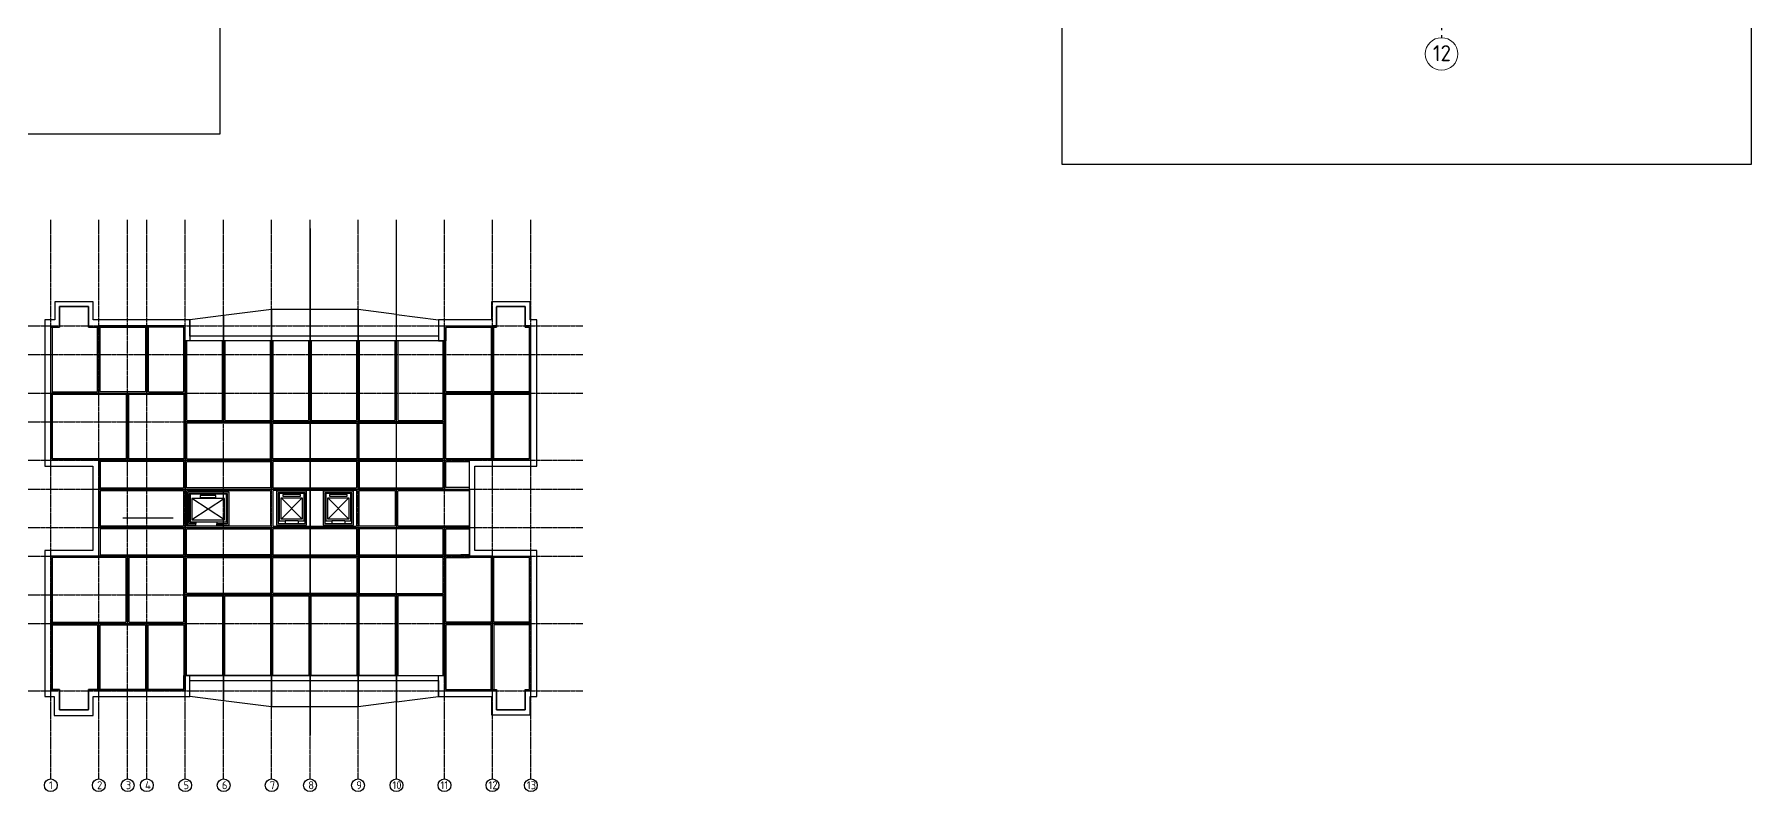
# Model space of a CAD drawing. Header units: millimetres. Extents: x -10163 to 1081624, y -5450 to 417560.
# Drawn here: x 395865 to 503182, y 3600 to 50926 of the extents above; entities that cross this region are included whole.
import ezdxf

# ---------------------------------------------------------------- set-up
doc = ezdxf.new("R2010")
doc.units = ezdxf.units.MM
for name, pattern in [('CENTER2', [28.575, 19.05, -3.175, 3.175, -3.175]), ('HIDDEN', [0.375, 0.25, -0.125]), ('Штрих-пунктир', [24, 20, -1.5, 1, -1.5])]:
    doc.linetypes.add(name, pattern=pattern)
for name, color, linetype in [('заливка стен', 41, 'Continuous'), ('Кровля', 92, 'Continuous'), ('Лестница', 7, 'Continuous'), ('ЛИФТ', 10, 'Continuous'), ('оси', 1, 'CENTER2'), ('Оси 2', 253, 'Continuous'), ('Панели', 210, 'Continuous'), ('Перегородки', 150, 'Continuous'), ('Стены1', 120, 'Continuous'), ('Фундамент', 30, 'Continuous'), ('图框_标题栏属性', 1, 'Continuous')]:
    doc.layers.add(name, color=color, linetype=linetype)
doc.styles.add('ГОСТ', font='GOST Common.ttf', dxfattribs={"height": 400})

# ---------------------------------------------------------------- blocks, each defined once
blk = doc.blocks.new('АР_Лифт_1.5')
for p, q in [((0, 0), (0, 1550)), ((0, 1550), (1700, 1550)), ((1700, 1550), (1700, 1190)), ((1700, 1190), (1872, 1190)), ((1700, 0), (0, 0)), ((1700, 370), (1700, 0)), ((1700, 370), (1883, 370))]:
    blk.add_line(p, q)
at = {"linetype": 'ByBlock', "lineweight": -2}
for points in [[(70, 1330), (170, 1330), (170, 220), (70, 220)], [(270, 120), (1610, 120), (1610, 1430), (270, 1430)]]:
    blk.add_lwpolyline(points, close=True, dxfattribs=at)
for points in [[(1610, 1430), (270, 120)], [(1610, 120), (270, 1430)]]:
    blk.add_lwpolyline(points, dxfattribs=at)
blk.add_lwpolyline([(1700, 370), (1700, 1190)])

msp = doc.modelspace()

# ---------------------------------------------------------------- hatches: boundary and pattern name
at = {"layer": 'Лестница'}
h = msp.add_hatch(color=256, dxfattribs=at)
h.dxf.hatch_style = 1
h.paths.add_polyline_path([(408010, 22330), (407693.24, 22330), (407693.24, 22230), (407910, 22230), (407910, 20333.353), (407693.24, 20333.353), (407693.24, 20233.353), (408010, 20233.353)])
h.paths.add_polyline_path([(407693.24, 22330), (405450, 22330), (405450, 20250), (405960, 20250), (405960, 20350), (405550, 20350), (405550, 22230), (407693.24, 22230)])
h = msp.add_hatch(color=256, dxfattribs=at)
h.dxf.hatch_style = 1
h.paths.add_polyline_path([(412880, 22380), (411000, 22380), (411000, 20260), (412880, 20260)])
h.paths.add_polyline_path([(412780, 22280), (412780, 20360), (411100, 20360), (411100, 22280)], flags=16)
h = msp.add_hatch(color=256, dxfattribs=at)
h.dxf.hatch_style = 1
h.paths.add_polyline_path([(415800, 22380), (413920, 22380), (413920, 20260), (415800, 20260)])
h.paths.add_polyline_path([(415700, 22280), (415700, 20360), (414020, 20360), (414020, 22280)], flags=16)
h = msp.add_hatch(color=256, dxfattribs=at)
h.dxf.hatch_style = 1
h.paths.add_polyline_path([(407693.24, 20333.353), (407263.138, 20333.353), (407263.138, 20233.353), (407693.24, 20233.353)])

# ---------------------------------------------------------------- linework, layer by layer
at = {"ltscale": 10}
msp.add_lwpolyline([(460075.002, 42817.269), (503181.543, 42817.269), (503181.543, 119433.344), (460075.002, 119433.344)], close=True, dxfattribs=at)
at = {"layer": 'заливка стен'}
msp.add_lwpolyline([(350980, 44700), (407480.239, 44700), (407480.239, 116142.706), (350980, 116142.706)], close=True, dxfattribs=at)
at = {"layer": 'Кровля', "const_width": 100}
msp.add_lwpolyline([(413093.24, 38810), (413093.24, 7110)], dxfattribs=at)
at = {"layer": 'Лестница'}
for p, q in [((401390, 20715), (404530, 20715)), ((405960, 20250), (405960, 20350)), ((407263.138, 20233.353), (407263.138, 20333.353))]:
    msp.add_line(p, q, dxfattribs=at)
for points in [[(405960, 20250), (405450, 20250), (405450, 22330), (408010, 22330), (408010, 20233.353), (407263.138, 20233.353)], [(405960, 20350), (405550, 20350), (405550, 22230), (407910, 22230), (407910, 20333.353), (407263.138, 20333.353)]]:
    msp.add_lwpolyline(points, dxfattribs=at)
for points in [[(411000, 20260), (412880, 20260), (412880, 22380), (411000, 22380)], [(411100, 20360), (412780, 20360), (412780, 22280), (411100, 22280)], [(413920, 20260), (415800, 20260), (415800, 22380), (413920, 22380)], [(414020, 20360), (415700, 20360), (415700, 22280), (414020, 22280)]]:
    msp.add_lwpolyline(points, close=True, dxfattribs=at)
at = {"layer": 'ЛИФТ'}
for p, q in [((407745.927, 20583.325), (405699.015, 21909.591)), ((407745.927, 21909.591), (405699.015, 20583.325)), ((405960, 20467.995), (405960, 20350)), ((407263.138, 20467.995), (407263.138, 20333.353))]:
    msp.add_line(p, q, dxfattribs=at)
for points in [[(405592.795, 22194.247), (405592.795, 20467.995), (407871.789, 20467.995), (407871.789, 22194.247)], [(407745.927, 20583.325), (407745.927, 21909.591), (405699.015, 21909.591), (405699.015, 20583.325)], [(407212.873, 21981.728), (407212.873, 22103.806), (406231.36, 22103.806), (406231.36, 21981.728)]]:
    msp.add_lwpolyline(points, close=True, dxfattribs=at)
at = {"layer": 'оси', "ltscale": 100}
msp.add_line((483800.637, 62306.879), (483800.637, 50718.026), dxfattribs=at)
at = {"layer": 'Оси 2', "linetype": 'Штрих-пунктир'}
for p, q in [((396893.24, 4400), (396893.24, 39332.696)), ((399893.24, 4400), (399893.24, 39332.696)), ((401693.24, 4400), (401693.24, 39332.696)), ((402893.24, 4400), (402893.24, 39332.696)), ((405293.24, 4400), (405293.24, 39332.696)), ((407693.24, 4400), (407693.24, 39332.696)), ((410693.24, 4400), (410693.24, 39332.696)), ((413093.24, 4400), (413093.24, 39332.696)), ((416093.24, 4400), (416093.24, 39332.696)), ((421493.24, 4400), (421493.24, 39332.696)), ((424493.24, 4400), (424493.24, 39332.696)), ((426893.24, 4400), (426893.24, 39332.696)), ((396893.24, 4400), (396893.24, 35410)), ((399893.24, 4400), (399893.24, 35410)), ((401693.24, 4400), (401693.24, 35410)), ((402893.24, 4400), (402893.24, 35410)), ((405293.24, 4400), (405293.24, 35410)), ((407693.24, 4400), (407693.24, 35410)), ((410693.24, 4400), (410693.24, 35410)), ((413093.24, 4400), (413093.24, 35410)), ((416093.24, 4400), (416093.24, 35410)), ((421493.24, 4400), (421493.24, 35410)), ((424493.24, 4400), (424493.24, 35410)), ((426893.24, 4400), (426893.24, 35410)), ((393720, 32710), (430140, 32710)), ((393720, 32710), (430140, 32710)), ((393720, 30910), (430140, 30910)), ((393720, 30910), (430140, 30910)), ((393720, 28510), (430140, 28510)), ((393720, 28510), (430140, 28510)), ((393720, 26710), (421573.24, 26710)), ((393720, 26710), (421573.24, 26710)), ((393720, 24310), (430140, 24310)), ((393720, 24310), (430140, 24310)), ((393720, 22510), (430140, 22510)), ((393720, 22510), (430140, 22510)), ((393720, 20110), (430140, 20110)), ((393720, 20110), (430140, 20110)), ((393720, 18310), (430140, 18310)), ((393720, 18310), (430140, 18310)), ((393720, 15910), (421573.24, 15910)), ((393720, 15910), (421573.24, 15910)), ((393720, 14110), (430140, 14110)), ((393720, 14110), (430140, 14110)), ((393720, 9910), (430140, 9910)), ((393720, 9910), (430140, 9910))]:
    msp.add_line(p, q, dxfattribs=at)
at = {"layer": 'Оси 2', "linetype": 'Continuous'}
for q in [(418493.24, 39332.696), (418493.24, 35410)]:
    msp.add_line((418493.24, 4400), q, dxfattribs=at)
at = {"layer": 'Оси 2'}
for centre in [(396893.24, 4000), (396893.24, 4000), (399893.24, 4000), (401693.24, 4000), (402893.24, 4000), (405293.24, 4000), (407693.24, 4000), (410693.24, 4000), (413093.24, 4000), (416093.24, 4000), (418493.24, 4000), (421493.24, 4000), (424493.24, 4000), (426893.24, 4000)]:
    msp.add_circle(centre, 400, dxfattribs=at)
at = {"layer": 'Панели', "linetype": 'Continuous'}
for p, q in [((397443.24, 32630), (397443.24, 33910)), ((397443.24, 33910), (399243.24, 33910)), ((399243.24, 33910), (399243.24, 32630)), ((407693.24, 33346.311), (405583.24, 33080)), ((410693.24, 33724.951), (407693.24, 33346.311)), ((407693.24, 26710), (407693.24, 33346.311)), ((407693.24, 33346.311), (407693.24, 26710)), ((410693.24, 26710), (410693.24, 33724.951)), ((418493.24, 33417.221), (416093.24, 33724.951)), ((416093.24, 33724.951), (416093.24, 26710)), ((418493.24, 26710), (418493.24, 33417.221)), ((418493.24, 26710), (418493.24, 33417.221)), ((418493.24, 33417.221), (421123.24, 33080)), ((426543.24, 33910), (424743.24, 33910)), ((424743.24, 33910), (424743.24, 32710)), ((426543.24, 32710), (426543.24, 33910)), ((396893.24, 28510), (396893.24, 32630)), ((396893.24, 32630), (397443.24, 32630)), ((399243.24, 32630), (399813.24, 32630)), ((399813.24, 32630), (399893.24, 32630)), ((399893.24, 32630), (399893.24, 28510)), ((405583.24, 33080), (405583.24, 31765.049)), ((421123.24, 33080), (421123.24, 31765.049)), ((424743.24, 32710), (424493.24, 32710)), ((426893.24, 32710), (426543.24, 32710)), ((426893.24, 31299.804), (426893.24, 32710)), ((405583.24, 31765.049), (405293.24, 31765.049)), ((405293.24, 31765.049), (405293.24, 26710)), ((421123.24, 31765.049), (421493.24, 31765.049)), ((421493.24, 31765.049), (421493.24, 26710)), ((426893.24, 28510), (426893.24, 31299.804)), ((426893.24, 31299.804), (426893.24, 31299.804)), ((405293.24, 26710), (407693.24, 26710)), ((407693.24, 26710), (410693.24, 26710)), ((416093.24, 26710), (418493.24, 26710)), ((418493.24, 26710), (421493.24, 26710)), ((421493.24, 26710), (418493.24, 26710)), ((405293.24, 10854.951), (405293.24, 15910)), ((405293.24, 15910), (407693.24, 15910)), ((407693.24, 15910), (407693.24, 9273.689)), ((407693.24, 9273.689), (407693.24, 15910)), ((407693.24, 15910), (410693.24, 15910)), ((410693.24, 15910), (410693.24, 8895.049)), ((416093.24, 8895.049), (416093.24, 15910)), ((416093.24, 15910), (418493.24, 15910)), ((418493.24, 15910), (418493.24, 9202.779)), ((418493.24, 15910), (421493.24, 15910)), ((418493.24, 15910), (418493.24, 9202.779)), ((421493.24, 15910), (418493.24, 15910)), ((421493.24, 10854.951), (421493.24, 15910)), ((396893.24, 14110), (396893.24, 9990)), ((399893.24, 9990), (399893.24, 14110)), ((426893.24, 14110), (426893.24, 11320.196)), ((405583.24, 10854.951), (405293.24, 10854.951)), ((405583.24, 9540), (405583.24, 10854.951)), ((421123.24, 9540), (421123.24, 10854.951)), ((421123.24, 10854.951), (421493.24, 10854.951)), ((426893.24, 11320.196), (426893.24, 11320.196)), ((426893.24, 11320.196), (426893.24, 9910)), ((396893.24, 9990), (397443.24, 9990)), ((397443.24, 9990), (397443.24, 8710)), ((399243.24, 8710), (399243.24, 9990)), ((399243.24, 9990), (399813.24, 9990)), ((399813.24, 9990), (399893.24, 9990)), ((424743.24, 9910), (424493.24, 9910)), ((424743.24, 8710), (424743.24, 9910)), ((426893.24, 9910), (426543.24, 9910)), ((426543.24, 9910), (426543.24, 8710)), ((397443.24, 8710), (399243.24, 8710)), ((407693.24, 9273.689), (405583.24, 9540)), ((410693.24, 8895.049), (407693.24, 9273.689)), ((418493.24, 9202.779), (416093.24, 8895.049)), ((418493.24, 9202.779), (421123.24, 9540)), ((426543.24, 8710), (424743.24, 8710))]:
    msp.add_line(p, q, dxfattribs=at)
for points in [[(413093.24, 26710), (413093.24, 33724.951), (410693.24, 33724.951), (410693.24, 26710)], [(416093.24, 26710), (416093.24, 33724.951), (413093.24, 33724.951), (413093.24, 26710)], [(399893.24, 32710), (399893.24, 28510), (402893.24, 28510), (402893.24, 32710)], [(405293.24, 28510), (405293.24, 32710), (402893.24, 32710), (402893.24, 28510)], [(421493.24, 28510), (421493.24, 32710), (424493.24, 32710), (424493.24, 28510)], [(396893.24, 24310), (396893.24, 28510), (401693.24, 28510), (401693.24, 24310)], [(401693.24, 24310), (401693.24, 28510), (405293.24, 28510), (405293.24, 24310)], [(421493.24, 24310), (421493.24, 28510), (424493.24, 28510), (424493.24, 24310)], [(426893.24, 24310), (426893.24, 28510), (424493.24, 28510), (424493.24, 24310)], [(405293.24, 26710), (405293.24, 24310), (410693.24, 24310), (410693.24, 26710)], [(410693.24, 26710), (410693.24, 24310), (416093.24, 24310), (416093.24, 26710)], [(416093.24, 26710), (416093.24, 24310), (421493.24, 24310), (421493.24, 26710)], [(399893.24, 24310), (399893.24, 22510), (405293.24, 22510), (405293.24, 24310)], [(405293.24, 24310), (405293.24, 22510), (410693.24, 22510), (410693.24, 24310)], [(410693.24, 24310), (410693.24, 22510), (416093.24, 22510), (416093.24, 24310)], [(416093.24, 24310), (416093.24, 22510), (421493.24, 22510), (421493.24, 24310)], [(421493.24, 24310), (421493.24, 22510), (423050, 22510), (423050, 24310)], [(399893.24, 20110), (399893.24, 22510), (405293.24, 22510), (405293.24, 20110)], [(418493.24, 20110), (418493.24, 22510), (423050, 22510), (423050, 20110)], [(399893.24, 18310), (399893.24, 20110), (405293.24, 20110), (405293.24, 18310)], [(405293.24, 18310), (405293.24, 20110), (410693.24, 20110), (410693.24, 18310)], [(410693.24, 18310), (410693.24, 20110), (416093.24, 20110), (416093.24, 18310)], [(416093.24, 18310), (416093.24, 20110), (421493.24, 20110), (421493.24, 18310)], [(421493.24, 18310), (421493.24, 20110), (423050, 20110), (423050, 18310)], [(396893.24, 18310), (396893.24, 14110), (401693.24, 14110), (401693.24, 18310)], [(401693.24, 18310), (401693.24, 14110), (405293.24, 14110), (405293.24, 18310)], [(405293.24, 15910), (405293.24, 18310), (410693.24, 18310), (410693.24, 15910)], [(410693.24, 15910), (410693.24, 18310), (416093.24, 18310), (416093.24, 15910)], [(416093.24, 15910), (416093.24, 18310), (421493.24, 18310), (421493.24, 15910)], [(421493.24, 18310), (421493.24, 14110), (424493.24, 14110), (424493.24, 18310)], [(426893.24, 18310), (426893.24, 14110), (424493.24, 14110), (424493.24, 18310)], [(413093.24, 15910), (413093.24, 8895.049), (410693.24, 8895.049), (410693.24, 15910)], [(416093.24, 15910), (416093.24, 8895.049), (413093.24, 8895.049), (413093.24, 15910)], [(399893.24, 9910), (399893.24, 14110), (402893.24, 14110), (402893.24, 9910)], [(405293.24, 14110), (405293.24, 9910), (402893.24, 9910), (402893.24, 14110)], [(421493.24, 14110), (421493.24, 9910), (424493.24, 9910), (424493.24, 14110)]]:
    msp.add_lwpolyline(points, close=True, dxfattribs=at)
at = {"layer": 'Перегородки', "linetype": 'HIDDEN', "ltscale": 10}
for points in [[(396973.24, 28590), (399813.24, 28590), (399813.24, 32630), (399243.24, 32630), (399243.24, 33910), (397443.24, 33910), (397443.24, 32630), (396973.24, 32630), (396973.24, 28590)], [(424573.24, 28590), (424573.24, 32630), (424743.24, 32630), (424743.24, 33910), (426543.24, 33910), (426543.24, 32630), (426813.24, 32630), (426813.24, 28590), (424573.24, 28590)], [(421573.24, 28590), (421573.24, 32630), (424413.24, 32630), (424413.24, 28590), (421573.24, 28590)], [(405373.24, 22596.867), (405373.24, 24230), (410613.24, 24230), (410613.24, 22596.867), (405373.24, 22596.867)], [(416013.24, 24230), (410773.24, 24230), (410773.24, 22596.867), (416013.24, 22590), (416013.24, 24230)], [(421412.409, 22596.841), (421413.24, 24230), (416173.24, 24230), (416173.24, 22596.867), (421412.408, 22594.203)], [(423050, 22597.368), (421573.24, 22597.368), (421573.24, 24230), (423050, 24230)], [(405190, 22430), (405190, 20190), (399973.24, 20190), (399973.24, 22430), (405190, 22430)], [(410613.24, 22430), (410613.24, 20190), (405370, 20190), (405370, 22430), (410613.24, 22430)], [(410773.24, 20190), (416013.24, 20190), (416013.24, 22430), (410773.24, 22430), (410773.24, 20190)], [(418413.24, 22430), (418413.24, 20190), (416173.24, 20190), (416173.24, 22430), (418413.24, 22430)], [(423050, 20190), (418573.24, 20190), (418573.24, 22430), (423050, 22430)], [(410613.24, 18390), (405373.24, 18390), (405373.24, 20023.133), (410613.24, 20020.829), (410613.24, 18387.696)], [(416013.24, 20020.829), (410773.24, 20030), (410773.24, 18390), (416013.24, 18390), (416013.24, 20030)], [(421413.24, 20020.829), (416173.24, 20020.829), (416173.24, 18390), (421413.24, 18390), (421413.24, 20020.829)], [(423050, 18390), (421573.24, 18387.696), (421573.24, 20020.829), (423050, 20022.632)], [(424413.24, 18230), (424413.24, 14190), (421573.24, 14190), (421573.24, 18230), (423050, 18230)], [(426813.24, 14190), (424573.24, 14190), (424573.24, 18230)], [(399243.24, 9990), (399243.24, 8710), (397443.24, 8710), (397443.24, 9990), (396973.24, 9990), (396973.24, 14030), (399813.24, 14030), (399813.24, 9990), (399243.24, 9990)], [(424413.24, 9990), (424413.24, 14030), (421573.24, 14030), (421573.24, 10854.951)], [(426813.24, 14030), (424573.24, 14030), (424573.24, 9990)]]:
    msp.add_lwpolyline(points, dxfattribs=at)
for points in [[(399973.24, 28590), (399973.24, 32630), (402813.24, 32630), (402813.24, 28590)], [(402973.24, 32630), (402973.24, 28590), (405213.24, 28590), (405213.24, 32630)], [(405373.24, 31765.049), (405373.24, 26790), (407613.24, 26790), (407613.24, 31765.049)], [(407773.24, 31765.049), (407773.24, 26790), (410613.24, 26790), (410613.24, 31765.049)], [(410773.24, 31765.049), (410773.24, 26790), (413013.24, 26790), (413013.24, 31765.049)], [(413173.24, 31765.049), (413173.24, 26790), (416013.24, 26790), (416013.24, 31765.049)], [(416173.24, 31765.049), (416173.24, 26790), (418413.24, 26790), (418413.24, 31765.049)], [(418573.24, 31765.049), (418573.24, 26790), (421413.24, 26790), (421413.24, 31765.049)], [(396973.24, 24390), (396973.24, 28430), (401613.24, 28430), (401613.24, 24390)], [(401773.24, 24390), (401773.24, 28430), (405213.24, 28430), (405213.24, 24390)], [(424413.24, 28430), (424413.24, 24390), (421573.24, 24390), (421573.24, 28430)], [(424573.24, 24390), (424573.24, 28430), (426813.24, 28430), (426813.24, 24390)], [(410613.24, 24390), (410613.24, 26630), (405373.24, 26630), (405373.24, 24390)], [(416013.24, 26630), (416013.24, 24390), (410773.24, 24390), (410773.24, 26630)], [(421413.24, 26630), (421413.24, 24390), (416173.24, 24390), (416173.24, 26630)], [(399973.24, 24230), (399973.24, 22596.867), (405213.24, 22596.867), (405213.24, 24230)], [(399973.24, 20030.07), (399973.24, 18390), (405213.24, 18390), (405213.24, 20030.07)], [(396973.24, 18230), (396973.24, 14190), (401613.24, 14190), (401613.24, 18230)], [(401773.24, 18230), (401773.24, 14190), (405213.24, 14190), (405213.24, 18230)], [(410613.24, 18230), (410613.24, 15990), (405373.24, 15990), (405373.24, 18230)], [(416013.24, 18230), (416013.24, 15990), (410773.24, 15990), (410773.24, 18230)], [(421413.24, 15990), (421413.24, 18230), (416173.24, 18230), (416173.24, 15990)], [(407613.24, 15830), (407613.24, 10854.951), (405373.24, 10854.951), (405373.24, 15830)], [(410613.24, 15830), (410613.24, 10854.951), (407773.24, 10854.951), (407773.24, 15830)], [(413013.24, 15830), (413013.24, 10854.951), (410773.24, 10854.951), (410773.24, 15830)], [(416013.24, 15830), (416013.24, 10854.951), (413173.24, 10854.951), (413173.24, 15830)], [(418413.24, 15830), (418413.24, 10854.951), (416173.24, 10854.951), (416173.24, 15830)], [(421413.24, 10854.951), (421413.24, 15830), (418573.24, 15830), (418573.24, 10854.951)], [(402813.24, 14030), (402813.24, 9990), (399973.24, 9990), (399973.24, 14030)], [(405213.24, 14030), (405213.24, 9990), (402973.24, 9990), (402973.24, 14030)]]:
    msp.add_lwpolyline(points, close=True, dxfattribs=at)
at = {"layer": 'Стены1'}
for points in [[(427263.24, 9540), (427263.24, 18680), (423400, 18680), (423400, 23940), (427263.24, 23940), (427263.24, 33080), (426843.24, 33080), (426843.24, 34210), (424443.24, 34210), (424443.24, 33080), (421123.24, 33080), (421123.24, 32065.049), (405583.24, 32065.049), (405583.24, 33080), (399543.24, 33080), (399543.24, 34210), (397143.24, 34210), (397143.24, 33080), (396523.24, 33080), (396523.24, 23940), (399523.24, 23940), (399523.24, 18680), (396523.24, 18680), (396523.24, 9540), (397093.24, 9540), (397093.24, 8360), (399543.24, 8360), (399543.24, 9540), (405583.24, 9540), (405583.24, 10554.951), (421123.24, 10554.951), (421123.24, 9540), (424443.24, 9540), (424443.24, 8410), (426843.24, 8410), (426843.24, 9540), (427263.24, 9540)], [(426543.24, 8710), (426543.24, 9990), (426813.24, 9990), (426813.24, 18230), (423050, 18230), (423050, 24390), (426813.24, 24390), (426813.24, 32630), (426543.24, 32630), (426543.24, 33910), (424743.24, 33910), (424743.24, 32630), (421573.24, 32630), (421573.24, 31765.049), (405213.24, 31770), (405213.24, 32630), (399243.24, 32630), (399243.24, 33910), (397443.24, 33910), (397443.24, 32630), (396973.24, 32630), (396973.24, 24390), (399973.24, 24390), (399973.24, 18230), (396973.24, 18230), (396973.24, 9990), (397443.24, 9990), (397443.24, 8710), (399243.24, 8710), (399243.24, 9990), (405213.24, 9990), (405213.24, 10854.951), (421573.24, 10854.951), (421573.24, 9990), (424743.24, 9990), (424743.24, 8710), (426543.24, 8710)]]:
    msp.add_lwpolyline(points, dxfattribs=at)
at = {"layer": '图框_标题栏属性', "color": 0, "lineweight": 18}
msp.add_circle((483800.637, 49700.526), 1017.5, dxfattribs=at)

# ---------------------------------------------------------------- block references
at = {"layer": 'ЛИФТ', "xscale": -1, "rotation": 90}
for p in [(412720, 22232.244), (415640, 22232.244)]:
    msp.add_blockref('АР_Лифт_1.5', p, dxfattribs=at)

# ---------------------------------------------------------------- texts
at = {"layer": 'Оси 2', "char_height": 500, "attachment_point": 1, "style": 'ГОСТ'}
for s, insert in [('1', (396783.874, 4253.722)), ('2', (399783.874, 4253.722)), ('3', (401583.874, 4253.722)), ('4', (402783.874, 4253.722)), ('5', (405183.874, 4253.722)), ('6', (407583.874, 4253.722)), ('7', (410583.874, 4253.722)), ('8', (412983.874, 4253.722)), ('9', (415983.874, 4253.722)), ('10', (418243.874, 4253.722)), ('11', (421243.874, 4253.722)), ('12', (424243.874, 4253.722)), ('13', (426643.874, 4253.722))]:
    msp.add_mtext_dynamic_manual_height_columns(s, width=529.33393, gutter_width=12.5, heights=[0], dxfattribs=dict(at, insert=insert))
at = {"layer": 'Фундамент', "ltscale": 10, "insert": (483263.905, 50249.203), "char_height": 1000, "attachment_point": 1, "style": 'ГОСТ'}
msp.add_mtext_dynamic_manual_height_columns('12', width=1426.96822, gutter_width=2000, heights=[0], dxfattribs=at)

doc.saveas('drawing.dxf')
